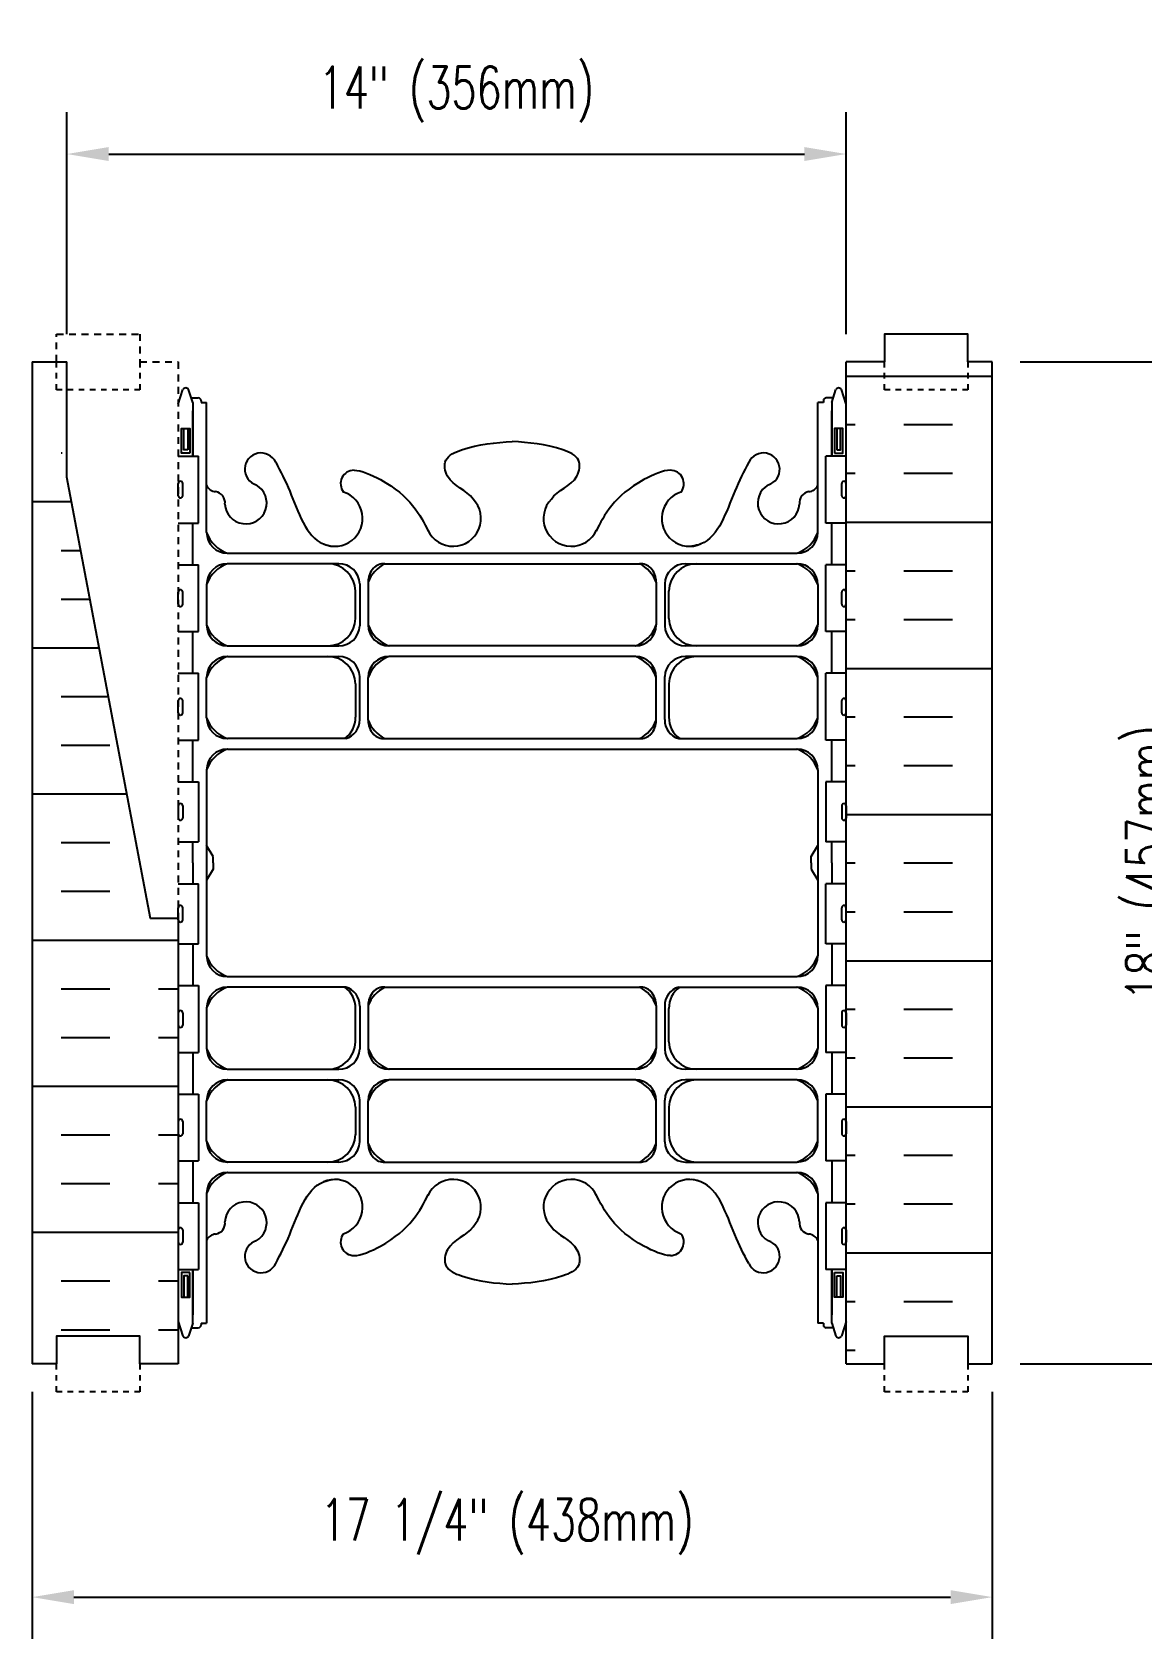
# Model space of a CAD drawing. Header units: inches. Extents: x 413.3 to 468.2, y 197.8 to 251.7.
# Drawn here: x 428.63 to 448.57, y 197.76 to 226.62 of the extents above; entities that cross this region are included whole.
import ezdxf

# ---------------------------------------------------------------- set-up
doc = ezdxf.new("R2010")
doc.units = ezdxf.units.IN
doc.header["$MEASUREMENT"] = 0
doc.linetypes.add('DASHED2', pattern=[0.375, 0.25, -0.125])
doc.linetypes.add('HIDDEN2', pattern=[0.1875, 0.125, -0.0625])
for name, color, linetype in [('HATCH', 12, 'Continuous'), ('Hidden2', 12, 'HIDDEN2'), ('line25', 2, 'Continuous'), ('LINE50', 5, 'Continuous'), ('LINE9', 9, 'Continuous'), ('TEXT', 4, 'Continuous'), ('Web_Edge', 9, 'Continuous')]:
    doc.layers.add(name, color=color, linetype=linetype)
doc.styles.add('DIM', font='romans.shx', dxfattribs={"width": 0.7})
doc.dimstyles.new('ext_8', dxfattribs={"dimscale": 8, "dimtxt": 0.09375, "dimasz": 0.09375, "dimexe": 0.09375, "dimexo": 0.0625, "dimgap": 0.0625, "dimtad": 1, "dimdec": 3, "dimzin": 3, "dimdsep": 46, "dimlunit": 4, "dimtxsty": 'DIM', "dimcen": 0.09, "dimdle": 0.09375, "dimclrt": 4, "dimadec": 0, "dimazin": 0, "dimtfac": 1, "dimtdec": 3, "dimtmove": 2, "dimatfit": 3, "dimfxl": 0, "dimfrac": 2, "dimtolj": 1, "dimtzin": 0, "dimarcsym": 0})

# ---------------------------------------------------------------- blocks, each defined once
blk = doc.blocks.new('*D32')
at = {"layer": 'Defpoints', "color": 0}
for p in [(445.883, 220.696), (445.883, 202.696), (449.895, 202.696)]:
    blk.add_point(p, dxfattribs=at)
at = {"layer": 'TEXT', "color": 0, "lineweight": -2}
for p, q in [((446.383, 220.696), (450.645, 220.696)), ((449.895, 219.946), (449.895, 203.446)), ((446.383, 202.696), (450.645, 202.696))]:
    blk.add_line(p, q, dxfattribs=at)
at = {"layer": 'TEXT', "color": 0}
for points in [[(449.77, 219.946), (450.02, 219.946), (449.895, 220.696)], [(449.77, 203.446), (450.02, 203.446), (449.895, 202.696)]]:
    blk.add_solid(points, dxfattribs=at)
at = {"layer": 'TEXT', "color": 4, "insert": (448.786, 211.696), "char_height": 0.75, "attachment_point": 5, "rotation": 90, "style": 'DIM'}
blk.add_mtext('\\A1;18" (457mm)', dxfattribs=at)
blk = doc.blocks.new('*D33')
at = {"layer": 'Defpoints', "color": 0}
for p in [(443.258, 224.429), (429.258, 220.696), (443.258, 220.696)]:
    blk.add_point(p, dxfattribs=at)
at = {"layer": 'TEXT', "color": 0, "lineweight": -2}
for p, q in [((429.258, 221.196), (429.258, 225.179)), ((443.258, 221.196), (443.258, 225.179)), ((430.008, 224.429), (442.508, 224.429))]:
    blk.add_line(p, q, dxfattribs=at)
at = {"layer": 'TEXT', "color": 0}
for points in [[(430.008, 224.554), (430.008, 224.304), (429.258, 224.429)], [(442.508, 224.554), (442.508, 224.304), (443.258, 224.429)]]:
    blk.add_solid(points, dxfattribs=at)
at = {"layer": 'TEXT', "color": 4, "insert": (436.258, 225.5), "char_height": 0.75, "attachment_point": 5, "style": 'DIM'}
blk.add_mtext('\\A1;14" (356mm)', dxfattribs=at)
blk = doc.blocks.new('*D34')
at = {"layer": 'Defpoints', "color": 0}
for p in [(428.633, 202.696), (445.883, 202.696), (445.883, 198.506)]:
    blk.add_point(p, dxfattribs=at)
at = {"layer": 'TEXT', "color": 0, "lineweight": -2}
for p, q in [((428.633, 202.196), (428.633, 197.756)), ((445.883, 202.196), (445.883, 197.756)), ((429.383, 198.506), (445.133, 198.506))]:
    blk.add_line(p, q, dxfattribs=at)
at = {"layer": 'TEXT', "color": 0}
for points in [[(429.383, 198.631), (429.383, 198.381), (428.633, 198.506)], [(445.133, 198.631), (445.133, 198.381), (445.883, 198.506)]]:
    blk.add_solid(points, dxfattribs=at)
at = {"layer": 'TEXT', "color": 4, "insert": (437.167, 199.771), "char_height": 0.75, "attachment_point": 5, "style": 'DIM'}
blk.add_mtext('\\A1;17 1/4" (438mm)', dxfattribs=at)

msp = doc.modelspace()

# ---------------------------------------------------------------- hatches: boundary and pattern name
at = {"layer": 'HATCH'}
h = msp.add_hatch(dxfattribs=at)
h.set_pattern_fill('INSUL', color=256, scale=7, style=0)
h.set_pattern_definition([(180, (3369.419, -194.3136), (0, 2.625), []), (180, (3369.419, -193.4386), (0, 2.625), [0.875, -0.875]), (180, (3369.419, -192.5636), (0, 2.625), [0.875, -0.875])])
h.paths.add_polyline_path([(445.8825, 202.6959), (445.445, 202.6959), (445.445, 203.1959), (443.945, 203.1959), (443.945, 202.6959), (443.2575, 202.6959), (443.2575, 220.6959), (443.945, 220.6959), (443.945, 221.1959), (445.445, 221.1959), (445.445, 220.6959), (445.8825, 220.6959)])
h = msp.add_hatch(dxfattribs=at)
h.set_pattern_fill('INSUL', color=256, scale=7, style=0)
h.set_pattern_definition([(0, (-2498.5994, -249.0668), (0, 2.625), []), (0, (-2498.5994, -248.1918), (0, 2.625), [0.875, -0.875]), (0, (-2498.5994, -247.3168), (0, 2.625), [0.875, -0.875])])
edge = h.paths.add_edge_path()
edge.add_line((431.2575, 210.6959), (430.7575, 210.6959))
edge.add_line((430.7575, 210.6959), (429.0075, 219.9459))
edge.add_line((429.0075, 219.9459), (429.0075, 220.6959))
edge.add_line((429.0075, 220.6959), (428.6325, 220.6959))
edge.add_line((428.6325, 220.6959), (428.6325, 202.6959))
edge.add_line((428.6325, 202.6959), (429.07, 202.6959))
edge.add_line((429.07, 202.6959), (429.07, 203.1959))
edge.add_line((429.07, 203.1959), (430.57, 203.1959))
edge.add_line((430.57, 203.1959), (430.57, 202.6959))
edge.add_line((430.57, 202.6959), (431.0075, 202.6959))
edge.add_line((431.2575, 210.6959), (431.2575, 202.6959))

# ---------------------------------------------------------------- linework, layer by layer
at = {"layer": 'Hidden2'}
msp.add_lwpolyline([(429.0075, 220.6959), (429.07, 220.6959), (429.07, 221.1959), (430.57, 221.1959), (430.57, 220.6959), (431.2575, 220.6959), (431.2575, 210.6959)], dxfattribs=at)
at = {"layer": 'line25'}
for p, q in [((443.2575, 202.6959), (443.2575, 220.6959)), ((431.2575, 219.0009), (431.6225, 219.0009)), ((431.6225, 217.8009), (431.6225, 219.0009)), ((443.2575, 219.0009), (442.8926, 219.0009)), ((442.8926, 217.8009), (442.8926, 219.0009)), ((431.2575, 218.2909), (431.2575, 218.5109)), ((431.2975, 218.5509), (431.2975, 218.5509)), ((431.3375, 218.2909), (431.3375, 218.5109)), ((443.1775, 218.2909), (443.1775, 218.5109)), ((443.2175, 218.5509), (443.2175, 218.5509)), ((443.2575, 218.2909), (443.2575, 218.5109)), ((431.2575, 218.4559), (431.2575, 218.4559)), ((431.2575, 218.3459), (431.2575, 218.3459)), ((431.2975, 218.2509), (431.2975, 218.2509)), ((443.2175, 218.2509), (443.2175, 218.2509)), ((443.2575, 218.4559), (443.2575, 218.4559)), ((443.2575, 218.3459), (443.2575, 218.3459)), ((431.2575, 217.8009), (431.6225, 217.8009)), ((443.2575, 217.8009), (442.8926, 217.8009)), ((431.2575, 217.0509), (431.6225, 217.0509)), ((431.6225, 215.8509), (431.6225, 217.0509)), ((443.2575, 217.0509), (442.8926, 217.0509)), ((442.8926, 215.8509), (442.8926, 217.0509)), ((431.2575, 216.3409), (431.2575, 216.5609)), ((431.2575, 216.5059), (431.2575, 216.5059)), ((431.2975, 216.6009), (431.2975, 216.6009)), ((431.3375, 216.3409), (431.3375, 216.5609)), ((443.1775, 216.3409), (443.1775, 216.5609)), ((443.2175, 216.6009), (443.2175, 216.6009)), ((443.2575, 216.3409), (443.2575, 216.5609)), ((443.2575, 216.5059), (443.2575, 216.5059)), ((431.2575, 216.3959), (431.2575, 216.3959)), ((431.2975, 216.3009), (431.2975, 216.3009)), ((443.2175, 216.3009), (443.2175, 216.3009)), ((443.2575, 216.3959), (443.2575, 216.3959)), ((431.2575, 215.8509), (431.6225, 215.8509)), ((443.2575, 215.8509), (442.8926, 215.8509)), ((431.2575, 215.1009), (431.6225, 215.1009)), ((431.6225, 213.9009), (431.6225, 215.1009)), ((443.2575, 215.1009), (442.8926, 215.1009)), ((442.8926, 213.9009), (442.8926, 215.1009)), ((431.2575, 214.3909), (431.2575, 214.6109)), ((431.2575, 214.5559), (431.2575, 214.5559)), ((431.2975, 214.6509), (431.2975, 214.6509)), ((431.3375, 214.3909), (431.3375, 214.6109)), ((443.1775, 214.3909), (443.1775, 214.6109)), ((443.2175, 214.6509), (443.2175, 214.6509)), ((443.2575, 214.3909), (443.2575, 214.6109)), ((443.2575, 214.5559), (443.2575, 214.5559)), ((431.2575, 214.4459), (431.2575, 214.4459)), ((431.2975, 214.3509), (431.2975, 214.3509)), ((443.2175, 214.3509), (443.2175, 214.3509)), ((443.2575, 214.4459), (443.2575, 214.4459)), ((431.2575, 213.9009), (431.6225, 213.9009)), ((443.2575, 213.9009), (442.8926, 213.9009)), ((431.2575, 213.1509), (431.6225, 213.1509)), ((431.6225, 213.1509), (431.6225, 212.0709)), ((443.2575, 213.1509), (442.8926, 213.1509)), ((442.8926, 213.1509), (442.8926, 212.0709)), ((431.2575, 212.7209), (431.2575, 212.5009)), ((431.2975, 212.7609), (431.2975, 212.7609)), ((431.3375, 212.7209), (431.3375, 212.5009)), ((443.1775, 212.7209), (443.1775, 212.5009)), ((443.2175, 212.7609), (443.2175, 212.7609)), ((443.2575, 212.7209), (443.2575, 212.5009)), ((431.2575, 212.6659), (431.2575, 212.6659)), ((431.2575, 212.5559), (431.2575, 212.5559)), ((431.2975, 212.4609), (431.2975, 212.4609)), ((443.2175, 212.4609), (443.2175, 212.4609)), ((443.2575, 212.6659), (443.2575, 212.6659)), ((443.2575, 212.5559), (443.2575, 212.5559)), ((431.2575, 212.0709), (431.6225, 212.0709)), ((443.2575, 212.0709), (442.8926, 212.0709)), ((431.2575, 211.3209), (431.6225, 211.3209)), ((431.6225, 210.2409), (431.6225, 211.3209)), ((443.2575, 211.3209), (442.8926, 211.3209)), ((442.8926, 210.2409), (442.8926, 211.3209)), ((431.2575, 210.6709), (431.2575, 210.8909)), ((431.2575, 210.8359), (431.2575, 210.8359)), ((431.2575, 210.7259), (431.2575, 210.7259)), ((431.2975, 210.9309), (431.2975, 210.9309)), ((431.3375, 210.6709), (431.3375, 210.8909)), ((443.1775, 210.6709), (443.1775, 210.8909)), ((443.2175, 210.9309), (443.2175, 210.9309)), ((443.2575, 210.6709), (443.2575, 210.8909)), ((443.2575, 210.8359), (443.2575, 210.8359)), ((443.2575, 210.7259), (443.2575, 210.7259)), ((431.2575, 210.6959), (431.2575, 202.6959)), ((431.2975, 210.6309), (431.2975, 210.6309)), ((443.2175, 210.6309), (443.2175, 210.6309)), ((431.2575, 210.2409), (431.6225, 210.2409)), ((443.2575, 210.2409), (442.8926, 210.2409)), ((431.2575, 209.4909), (431.6225, 209.4909)), ((431.6225, 209.4909), (431.6225, 208.2909)), ((443.2575, 209.4909), (442.8926, 209.4909)), ((442.8926, 209.4909), (442.8926, 208.2909)), ((431.2575, 209.0009), (431.2575, 208.7809)), ((431.2975, 209.0409), (431.2975, 209.0409)), ((431.3375, 209.0009), (431.3375, 208.7809)), ((443.1775, 209.0009), (443.1775, 208.7809)), ((443.2175, 209.0409), (443.2175, 209.0409)), ((443.2575, 209.0009), (443.2575, 208.7809)), ((431.2575, 208.9459), (431.2575, 208.9459)), ((431.2575, 208.8359), (431.2575, 208.8359)), ((431.2975, 208.7409), (431.2975, 208.7409)), ((443.2175, 208.7409), (443.2175, 208.7409)), ((443.2575, 208.9459), (443.2575, 208.9459)), ((443.2575, 208.8359), (443.2575, 208.8359)), ((431.2575, 208.2909), (431.6225, 208.2909)), ((443.2575, 208.2909), (442.8926, 208.2909)), ((431.2575, 207.5409), (431.6225, 207.5409)), ((431.6225, 207.5409), (431.6225, 206.3409)), ((443.2575, 207.5409), (442.8926, 207.5409)), ((442.8926, 207.5409), (442.8926, 206.3409)), ((431.2575, 207.0509), (431.2575, 206.8309)), ((431.2575, 206.9959), (431.2575, 206.9959)), ((431.3375, 207.0509), (431.3375, 206.8309)), ((443.1775, 207.0509), (443.1775, 206.8309)), ((443.2575, 207.0509), (443.2575, 206.8309)), ((443.2575, 206.9959), (443.2575, 206.9959)), ((431.2575, 206.8859), (431.2575, 206.8859)), ((431.2975, 206.7909), (431.2975, 206.7909)), ((443.2175, 206.7909), (443.2175, 206.7909)), ((443.2575, 206.8859), (443.2575, 206.8859)), ((431.2575, 206.3409), (431.6225, 206.3409)), ((443.2575, 206.3409), (442.8926, 206.3409)), ((431.2575, 205.5909), (431.6225, 205.5909)), ((431.6225, 205.5909), (431.6225, 204.3909)), ((443.2575, 205.5909), (442.8926, 205.5909)), ((442.8926, 205.5909), (442.8926, 204.3909)), ((431.2575, 205.1009), (431.2575, 204.8809)), ((431.2575, 205.0459), (431.2575, 205.0459)), ((431.2575, 204.9359), (431.2575, 204.9359)), ((431.2975, 205.1409), (431.2975, 205.1409)), ((431.3375, 205.1009), (431.3375, 204.8809)), ((443.1775, 205.1009), (443.1775, 204.8809)), ((443.2175, 205.1409), (443.2175, 205.1409)), ((443.2575, 205.1009), (443.2575, 204.8809)), ((443.2575, 205.0459), (443.2575, 205.0459)), ((443.2575, 204.9359), (443.2575, 204.9359)), ((431.2975, 204.8409), (431.2975, 204.8409)), ((443.2175, 204.8409), (443.2175, 204.8409)), ((431.2575, 204.3909), (431.6225, 204.3909)), ((443.2575, 204.3909), (442.8926, 204.3909))]:
    msp.add_line(p, q, dxfattribs=at)
for centre, start, end in [((431.2975, 218.5109), 90, 180), ((431.2975, 218.5109), 360, 90), ((443.2175, 218.5109), 90, 180), ((443.2175, 218.5109), 0, 90), ((431.2975, 218.2909), 180, 270), ((431.2975, 218.2909), 270, 0), ((443.2175, 218.2909), 180, 270), ((443.2175, 218.2909), 270, 0), ((431.2975, 216.5609), 90, 180), ((431.2975, 216.5609), 360, 90), ((443.2175, 216.5609), 90, 180), ((443.2175, 216.5609), 0, 90), ((431.2975, 216.3409), 180, 270), ((431.2975, 216.3409), 270, 0), ((443.2175, 216.3409), 180, 270), ((443.2175, 216.3409), 270, 0), ((431.2975, 214.6109), 90, 180), ((431.2975, 214.6109), 360, 90), ((443.2175, 214.6109), 90, 180), ((443.2175, 214.6109), 0, 90), ((431.2975, 214.3909), 180, 270), ((431.2975, 214.3909), 270, 0), ((443.2175, 214.3909), 180, 270), ((443.2175, 214.3909), 270, 0), ((431.2975, 212.7209), 90, 180), ((431.2975, 212.7209), 0, 90), ((443.2175, 212.7209), 90, 180), ((443.2175, 212.7209), 360, 90), ((431.2975, 212.5009), 180, 270), ((431.2975, 212.5009), 270, 0), ((443.2175, 212.5009), 180, 270), ((443.2175, 212.5009), 270, 0), ((431.2975, 210.8909), 90, 180), ((431.2975, 210.8909), 360, 90), ((443.2175, 210.8909), 90, 180), ((443.2175, 210.8909), 0, 90), ((431.2975, 210.6709), 180, 270), ((431.2975, 210.6709), 270, 0), ((443.2175, 210.6709), 180, 270), ((443.2175, 210.6709), 270, 0), ((431.2975, 209.0009), 90, 180), ((431.2975, 209.0009), 0, 90), ((443.2175, 209.0009), 90, 180), ((443.2175, 209.0009), 360, 90), ((431.2975, 208.7809), 180, 270), ((431.2975, 208.7809), 270, 0), ((443.2175, 208.7809), 180, 270), ((443.2175, 208.7809), 270, 0), ((431.2975, 207.0509), 90, 180), ((431.2975, 207.0509), 0, 90), ((443.2175, 207.0509), 90, 180), ((443.2175, 207.0509), 360, 90), ((431.2975, 206.8309), 180, 270), ((431.2975, 206.8309), 270, 0), ((443.2175, 206.8309), 180, 270), ((443.2175, 206.8309), 270, 0), ((431.2975, 205.1009), 90, 180), ((431.2975, 205.1009), 0, 90), ((443.2175, 205.1009), 90, 180), ((443.2175, 205.1009), 360, 90), ((431.2975, 204.8809), 180, 270), ((431.2975, 204.8809), 270, 0), ((443.2175, 204.8809), 180, 270), ((443.2175, 204.8809), 270, 0)]:
    msp.add_arc(centre, 0.04, start, end, dxfattribs=at)
at = {"layer": 'LINE50'}
for p, q in [((428.6325, 220.6959), (428.6325, 220.6959)), ((428.6325, 220.6959), (428.6325, 202.6959)), ((428.6325, 220.6959), (429.2575, 220.6959)), ((445.8825, 202.6959), (445.8825, 220.6959))]:
    msp.add_line(p, q, dxfattribs=at)
for points in [[(445.8825, 220.6959), (445.445, 220.6959), (445.445, 221.1959), (443.945, 221.1959), (443.945, 220.6959), (443.2575, 220.6959)], [(431.2575, 210.6959), (430.7575, 210.6959), (429.2575, 218.6245), (429.2575, 220.6959)], [(431.2575, 202.6959), (430.57, 202.6959), (430.57, 203.1959), (429.07, 203.1959), (429.07, 202.6959), (428.6325, 202.6959)], [(443.2575, 202.6959), (443.945, 202.6959), (443.945, 203.1959), (445.445, 203.1959), (445.445, 202.6959), (445.8825, 202.6959)]]:
    msp.add_lwpolyline(points, dxfattribs=at)
at = {"layer": 'LINE9', "linetype": 'DASHED2', "ltscale": 0.15}
for points in [[(430.57, 220.6959), (430.57, 220.6959), (430.57, 220.1959), (429.07, 220.1959), (429.07, 220.6959), (429.07, 220.6959)], [(445.445, 220.6959), (445.445, 220.6959), (445.445, 220.1959), (443.945, 220.1959), (443.945, 220.6959), (443.945, 220.6959)], [(445.445, 220.6959), (445.445, 220.6959), (445.445, 220.1959), (443.945, 220.1959), (443.945, 220.6959), (443.945, 220.6959)], [(430.57, 202.6959), (430.57, 202.6959), (430.57, 202.1959), (429.07, 202.1959), (429.07, 202.6959), (429.07, 202.6959)], [(445.445, 202.6959), (445.445, 202.6959), (445.445, 202.1959), (443.945, 202.1959), (443.945, 202.6959), (443.945, 202.6959)]]:
    msp.add_lwpolyline(points, dxfattribs=at)
at = {"layer": 'Web_Edge'}
for p, q in [((431.2575, 219.9365), (431.3425, 220.1972)), ((431.5175, 219.9672), (431.4425, 220.1972)), ((431.4914, 220.0472), (431.6175, 220.0472)), ((431.5175, 219.9672), (431.5175, 219.0009)), ((431.6675, 219.9972), (431.6675, 219.9972)), ((431.6675, 219.9972), (431.6675, 219.9672)), ((431.6675, 219.9672), (431.7675, 219.9672)), ((431.7675, 217.6327), (431.7675, 219.9672)), ((442.8475, 219.9672), (442.7475, 219.9672)), ((442.7475, 217.6327), (442.7475, 219.9672)), ((442.8475, 219.9972), (442.8475, 219.9972)), ((442.8475, 219.9972), (442.8475, 219.9672)), ((443.0236, 220.0472), (442.8975, 220.0472)), ((442.9975, 219.9672), (443.0725, 220.1972)), ((442.9975, 219.9672), (442.9975, 219.0009)), ((443.2575, 219.9365), (443.1725, 220.1972)), ((432.1425, 217.2577), (442.3725, 217.2577)), ((434.1428, 217.0702), (432.1425, 217.0702)), ((434.9688, 217.0702), (439.5801, 217.0702)), ((440.3723, 217.0702), (442.3725, 217.0702)), ((431.7675, 216.6952), (431.7675, 215.9691)), ((434.4427, 216.0871), (434.4426, 216.5842)), ((434.5175, 216.7085), (434.5175, 215.9558)), ((434.67, 216.7387), (434.67, 215.9691)), ((439.845, 216.7387), (439.845, 215.9691)), ((439.9975, 216.7085), (439.9975, 215.9558)), ((440.0723, 216.0871), (440.0725, 216.5842)), ((442.7475, 216.6952), (442.7475, 215.9691)), ((432.1425, 215.5941), (434.1428, 215.5941)), ((432.1425, 215.4035), (434.1428, 215.4035)), ((439.47, 215.5941), (435.045, 215.5941)), ((439.47, 215.4035), (435.045, 215.4035)), ((442.3725, 215.5941), (440.3723, 215.5941)), ((442.3725, 215.4035), (440.3723, 215.4035)), ((431.7675, 214.3024), (431.7675, 215.0285)), ((434.5175, 214.272), (434.5175, 215.0418)), ((434.67, 214.2589), (434.67, 215.0285)), ((439.845, 214.2589), (439.845, 215.0285)), ((439.9975, 214.272), (439.9975, 215.0418)), ((442.7475, 214.3024), (442.7475, 215.0285)), ((434.4427, 214.9105), (434.4425, 214.3132)), ((440.0723, 214.9105), (440.0725, 214.3132)), ((434.266, 213.9274), (432.1425, 213.9274)), ((434.9688, 213.9274), (439.5801, 213.9274)), ((440.2491, 213.9274), (442.3725, 213.9274)), ((432.1425, 213.7399), (442.3725, 213.7399)), ((431.7675, 213.3649), (431.7675, 210.0269)), ((442.7475, 213.3649), (442.7475, 210.0269)), ((431.8875, 211.8083), (431.7675, 212.0083)), ((431.8875, 211.8083), (431.7675, 212.0083)), ((442.6275, 211.8083), (442.7475, 212.0083)), ((442.6275, 211.8083), (442.7475, 212.0083)), ((431.8875, 211.5836), (431.7675, 211.3836)), ((431.8875, 211.5836), (431.7675, 211.3836)), ((431.8875, 211.6959), (431.8875, 211.8083)), ((431.8875, 211.6959), (431.8875, 211.8083)), ((431.8875, 211.6959), (431.8875, 211.5836)), ((431.8875, 211.6959), (431.8875, 211.5836)), ((442.6275, 211.6959), (442.6275, 211.8083)), ((442.6275, 211.6959), (442.6275, 211.8083)), ((442.6275, 211.6959), (442.6275, 211.5836)), ((442.6275, 211.6959), (442.6275, 211.5836)), ((442.6275, 211.5836), (442.7475, 211.3836)), ((442.6275, 211.5836), (442.7475, 211.3836)), ((432.1425, 209.6519), (442.3725, 209.6519)), ((434.266, 209.4644), (432.1425, 209.4644)), ((434.9688, 209.4644), (439.5801, 209.4644)), ((440.2491, 209.4644), (442.3725, 209.4644)), ((431.7675, 209.0894), (431.7675, 208.3633)), ((434.4427, 208.4813), (434.4425, 209.0786)), ((434.5175, 209.1198), (434.5175, 208.35)), ((434.67, 209.1329), (434.67, 208.3633)), ((439.845, 209.1329), (439.845, 208.3633)), ((439.9975, 209.1198), (439.9975, 208.35)), ((440.0723, 208.4813), (440.0725, 209.0786)), ((442.7475, 209.0894), (442.7475, 208.3633)), ((432.1425, 207.9883), (434.1428, 207.9883)), ((439.47, 207.9883), (435.045, 207.9883)), ((442.3725, 207.9883), (440.3723, 207.9883)), ((432.1425, 207.7977), (434.1428, 207.7977)), ((439.47, 207.7977), (435.045, 207.7977)), ((442.3725, 207.7977), (440.3723, 207.7977)), ((431.7675, 206.6966), (431.7675, 207.4227)), ((434.4427, 207.3047), (434.4426, 206.8076)), ((434.5175, 206.6833), (434.5175, 207.436)), ((434.67, 206.6531), (434.67, 207.4227)), ((439.845, 206.6531), (439.845, 207.4227)), ((439.9975, 206.6833), (439.9975, 207.436)), ((440.0723, 207.3047), (440.0725, 206.8076)), ((442.7475, 206.6966), (442.7475, 207.4227)), ((434.1428, 206.3216), (432.1425, 206.3216)), ((432.1425, 206.1341), (442.3725, 206.1341)), ((434.9688, 206.3216), (439.5801, 206.3216)), ((440.3723, 206.3216), (442.3725, 206.3216)), ((431.7675, 205.7591), (431.7675, 203.4246)), ((442.7475, 205.7591), (442.7475, 203.4246)), ((431.5175, 203.4246), (431.5175, 204.3909)), ((442.9975, 203.4246), (442.9975, 204.3909)), ((431.2575, 203.4553), (431.3425, 203.1946)), ((431.5175, 203.4246), (431.4425, 203.1946)), ((431.4914, 203.3446), (431.6175, 203.3446)), ((431.6675, 203.4246), (431.7675, 203.4246)), ((431.6675, 203.4246), (431.6675, 203.3946)), ((431.6675, 203.3946), (431.6675, 203.3946)), ((442.8475, 203.4246), (442.7475, 203.4246)), ((442.8475, 203.4246), (442.8475, 203.3946)), ((442.8475, 203.3946), (442.8475, 203.3946)), ((443.0236, 203.3446), (442.8975, 203.3446)), ((442.9975, 203.4246), (443.0725, 203.1946)), ((443.2575, 203.4553), (443.1725, 203.1946))]:
    msp.add_line(p, q, dxfattribs=at)
for points in [[(431.5175, 219.0009), (431.5175, 219.8172)], [(442.9975, 219.0009), (442.9975, 219.8172)], [(431.5175, 217.0509), (431.5175, 217.8009)], [(442.9975, 217.0509), (442.9975, 217.8009)], [(431.5175, 215.1009), (431.5175, 215.8509)], [(442.9975, 215.1009), (442.9975, 215.8509)], [(431.5175, 213.1509), (431.5175, 213.9009)], [(442.9975, 213.1509), (442.9975, 213.9009)], [(431.5175, 211.6959), (431.5175, 212.0709)], [(442.9975, 211.6959), (442.9975, 212.0709)], [(431.5175, 211.6959), (431.5175, 211.3209)], [(442.9975, 211.6959), (442.9975, 211.3209)], [(431.5175, 210.2409), (431.5175, 209.4909)], [(442.9975, 210.2409), (442.9975, 209.4909)], [(431.5175, 208.2909), (431.5175, 207.5409)], [(442.9975, 208.2909), (442.9975, 207.5409)], [(431.5175, 206.3409), (431.5175, 205.5909)], [(442.9975, 206.3409), (442.9975, 205.5909)], [(431.5175, 204.3909), (431.5175, 203.5746)], [(442.9975, 204.3909), (442.9975, 203.5746)]]:
    msp.add_lwpolyline(points, dxfattribs=at)
for points in [[(431.4675, 219.0572), (431.3175, 219.0572), (431.3175, 219.4972), (431.4675, 219.4972)], [(431.4275, 219.1172), (431.3575, 219.1172), (431.3575, 219.4972), (431.4275, 219.4972)], [(443.0475, 219.0572), (443.1975, 219.0572), (443.1975, 219.4972), (443.0475, 219.4972)], [(443.0875, 219.1172), (443.1575, 219.1172), (443.1575, 219.4972), (443.0875, 219.4972)], [(431.4675, 204.3346), (431.3175, 204.3346), (431.3175, 203.8946), (431.4675, 203.8946)], [(431.4275, 204.2746), (431.3575, 204.2746), (431.3575, 203.8946), (431.4275, 203.8946)], [(443.0475, 204.3346), (443.1975, 204.3346), (443.1975, 203.8946), (443.0475, 203.8946)], [(443.0875, 204.2746), (443.1575, 204.2746), (443.1575, 203.8946), (443.0875, 203.8946)]]:
    msp.add_lwpolyline(points, close=True, dxfattribs=at)
for centre, radius, start, end in [((431.3925, 220.1705), 0.0567, 28.07249, 151.92751), ((443.1225, 220.1705), 0.0567, 28.07249, 151.92751), ((431.6175, 219.9972), 0.05, 0, 90), ((442.8975, 219.9972), 0.05, 90, 180), ((432.7452, 218.7657), 0.2933, 25.79839, 253.07312), ((441.7699, 218.7657), 0.2933, 286.92688, 154.20161), ((434.4164, 218.5074), 0.242, 90, 218.23271), ((440.0987, 218.5074), 0.242, 321.76729, 90), ((431.9418, 218.5541), 0.1902, 203.63161, 265.69645), ((431.8984, 218.1664), 0.2002, 352.89286, 81.61996), ((432.4715, 218.1607), 0.375, 182.92371, 59.86753), ((434.07, 217.8827), 0.5, 246.21387, 71.79367), ((436.195, 217.8827), 0.5, 204.81899, 44.18751), ((438.32, 217.8827), 0.5, 135.81249, 335.18101), ((440.445, 217.8827), 0.5, 108.20633, 293.78613), ((442.0435, 218.1607), 0.375, 120.13247, 357.07629), ((442.6167, 218.1664), 0.2002, 98.38004, 187.10714), ((442.5732, 218.5541), 0.1902, 274.30355, 336.36839), ((432.3494, 217.8395), 0.6175, 199.57025, 250.43101), ((432.1425, 217.6327), 0.375, 180.00215, 269.99911), ((442.1657, 217.8395), 0.6175, 289.56899, 340.42975), ((442.3725, 217.6327), 0.375, 270.00089, 359.99785), ((432.3493, 216.4884), 0.6175, 109.56816, 160.43184), ((432.1425, 216.6952), 0.375, 90, 180), ((433.9428, 216.5702), 0.5, 0.80727, 90), ((434.1428, 216.6952), 0.375, 2.03036, 90), ((435.2531, 216.5145), 0.6242, 117.09656, 159.08811), ((434.9519, 216.8208), 0.25, 86.12089, 138.37041), ((439.5632, 216.8208), 0.25, 41.62959, 93.87911), ((439.2619, 216.5145), 0.6242, 20.91189, 62.90344), ((440.3723, 216.6952), 0.375, 90, 177.96964), ((440.5723, 216.5702), 0.5, 90, 179.19273), ((442.1657, 216.4884), 0.6175, 19.56816, 70.43184), ((442.3725, 216.6952), 0.375, 360, 90), ((435.0462, 216.7384), 0.3762, 138.37041, 179.94861), ((439.4689, 216.7384), 0.3762, 0.05139, 41.62959), ((432.3493, 216.1759), 0.6175, 199.56816, 250.43184), ((432.1425, 215.9691), 0.375, 180, 270), ((433.9428, 216.0941), 0.5, 270, 359.19273), ((434.1428, 215.9691), 0.375, 270, 357.96964), ((435.2518, 216.1759), 0.6175, 199.56816, 250.43184), ((435.045, 215.9691), 0.375, 180, 270), ((439.2632, 216.1759), 0.6175, 289.56816, 340.43184), ((439.47, 215.9691), 0.375, 270, 360), ((440.3723, 215.9691), 0.375, 182.03036, 270), ((440.5723, 216.0941), 0.5, 180.80727, 270), ((442.1657, 216.1759), 0.6175, 289.56816, 340.43184), ((442.3725, 215.9691), 0.375, 270, 0), ((432.3493, 214.8217), 0.6175, 109.56816, 160.43184), ((432.1425, 215.0285), 0.375, 90, 180), ((433.9428, 214.9035), 0.5, 0.80727, 90), ((434.1428, 215.0285), 0.375, 2.03036, 90), ((435.2518, 214.8217), 0.6175, 109.56816, 160.43184), ((435.045, 215.0285), 0.375, 90, 180), ((439.2632, 214.8217), 0.6175, 19.56816, 70.43184), ((439.47, 215.0285), 0.375, 0, 90), ((440.3723, 215.0285), 0.375, 90, 177.96964), ((440.5723, 214.9035), 0.5, 90, 179.19273), ((442.1657, 214.8217), 0.6175, 19.56816, 70.43184), ((442.3725, 215.0285), 0.375, 360, 90), ((432.3493, 214.5092), 0.6175, 199.56816, 250.43184), ((432.1425, 214.3024), 0.375, 180, 270), ((433.9784, 214.3051), 0.4642, 305.55941, 1.00719), ((434.1719, 214.2602), 0.3458, 285.78837, 1.947), ((435.2531, 214.4831), 0.6242, 200.91189, 242.90344), ((435.0462, 214.2592), 0.3762, 180.05139, 221.62959), ((439.2619, 214.4831), 0.6242, 297.09656, 339.08811), ((439.4689, 214.2592), 0.3762, 318.37041, 359.94861), ((440.3432, 214.2602), 0.3458, 178.053, 254.21163), ((440.5367, 214.3051), 0.4642, 178.99281, 234.44059), ((442.1657, 214.5092), 0.6175, 289.56816, 340.43184), ((442.3725, 214.3024), 0.375, 270, 0), ((434.9519, 214.1769), 0.25, 221.62959, 273.87911), ((439.5632, 214.1769), 0.25, 266.12089, 318.37041), ((432.3494, 213.1581), 0.6175, 109.56899, 160.42975), ((432.1425, 213.3649), 0.375, 90.00089, 179.99785), ((442.1657, 213.1581), 0.6175, 19.57025, 70.43101), ((442.3725, 213.3649), 0.375, 0.00215, 89.99911), ((432.3494, 210.2337), 0.6175, 199.57025, 250.43101), ((432.1425, 210.0269), 0.375, 180.00215, 269.99911), ((442.1657, 210.2337), 0.6175, 289.56899, 340.42975), ((442.3725, 210.0269), 0.375, 270.00089, 359.99785), ((432.3493, 208.8826), 0.6175, 109.56816, 160.43184), ((432.1425, 209.0894), 0.375, 90, 180), ((433.9784, 209.0868), 0.4642, 358.99281, 54.44059), ((434.1719, 209.1316), 0.3458, 358.053, 74.21163), ((435.2531, 208.9087), 0.6242, 117.09656, 159.08811), ((435.0462, 209.1326), 0.3762, 138.37041, 179.94861), ((434.9519, 209.215), 0.25, 86.12089, 138.37041), ((439.5632, 209.215), 0.25, 41.62959, 93.87911), ((439.2619, 208.9087), 0.6242, 20.91189, 62.90344), ((439.4689, 209.1326), 0.3762, 0.05139, 41.62959), ((440.3432, 209.1316), 0.3458, 105.78837, 181.947), ((440.5367, 209.0868), 0.4642, 125.55941, 181.00719), ((442.1657, 208.8826), 0.6175, 19.56816, 70.43184), ((442.3725, 209.0894), 0.375, 360, 90), ((433.9428, 208.4883), 0.5, 270, 359.19273), ((440.5723, 208.4883), 0.5, 180.80727, 270), ((432.3493, 208.5701), 0.6175, 199.56816, 250.43184), ((432.1425, 208.3633), 0.375, 180, 270), ((434.1428, 208.3633), 0.375, 270, 357.96964), ((435.2518, 208.5701), 0.6175, 199.56816, 250.43184), ((435.045, 208.3633), 0.375, 180, 270), ((439.2632, 208.5701), 0.6175, 289.56816, 340.43184), ((439.47, 208.3633), 0.375, 270, 360), ((440.3723, 208.3633), 0.375, 182.03036, 270), ((442.1657, 208.5701), 0.6175, 289.56816, 340.43184), ((442.3725, 208.3633), 0.375, 270, 0), ((432.3493, 207.2159), 0.6175, 109.56816, 160.43184), ((432.1425, 207.4227), 0.375, 90, 180), ((433.9428, 207.2977), 0.5, 0.80727, 90), ((434.1428, 207.4227), 0.375, 2.03036, 90), ((435.2518, 207.2159), 0.6175, 109.56816, 160.43184), ((435.045, 207.4227), 0.375, 90, 180), ((439.2632, 207.2159), 0.6175, 19.56816, 70.43184), ((439.47, 207.4227), 0.375, 0, 90), ((440.3723, 207.4227), 0.375, 90, 177.96964), ((440.5723, 207.2977), 0.5, 90, 179.19273), ((442.1657, 207.2159), 0.6175, 19.56816, 70.43184), ((442.3725, 207.4227), 0.375, 360, 90), ((432.3493, 206.9034), 0.6175, 199.56816, 250.43184), ((432.1425, 206.6966), 0.375, 180, 270), ((433.9428, 206.8216), 0.5, 270, 359.19273), ((434.1428, 206.6966), 0.375, 270, 357.96964), ((440.3723, 206.6966), 0.375, 182.03036, 270), ((440.5723, 206.8216), 0.5, 180.80727, 270), ((442.1657, 206.9034), 0.6175, 289.56816, 340.43184), ((442.3725, 206.6966), 0.375, 270, 0), ((435.2531, 206.8773), 0.6242, 200.91189, 242.90344), ((435.0462, 206.6534), 0.3762, 180.05139, 221.62959), ((434.9519, 206.5711), 0.25, 221.62959, 273.87911), ((439.2619, 206.8773), 0.6242, 297.09656, 339.08811), ((439.5632, 206.5711), 0.25, 266.12089, 318.37041), ((439.4689, 206.6534), 0.3762, 318.37041, 359.94861), ((432.3494, 205.5523), 0.6175, 109.56899, 160.42975), ((432.1425, 205.7591), 0.375, 90.00089, 179.99785), ((442.1657, 205.5523), 0.6175, 19.57025, 70.43101), ((442.3725, 205.7591), 0.375, 0.00215, 89.99911), ((434.07, 205.5091), 0.5, 288.20633, 113.78613), ((436.195, 205.5091), 0.5, 315.81249, 155.18101), ((438.32, 205.5091), 0.5, 24.81899, 224.18751), ((440.445, 205.5091), 0.5, 66.21387, 251.79367), ((432.4715, 205.2311), 0.375, 300.13247, 177.07629), ((442.0435, 205.2311), 0.375, 2.92371, 239.86753), ((431.8984, 205.2255), 0.2002, 278.38004, 7.10714), ((442.6167, 205.2255), 0.2002, 172.89286, 261.61996), ((431.9418, 204.8377), 0.1902, 94.30355, 156.36839), ((434.4164, 204.8844), 0.242, 141.76729, 270), ((440.0987, 204.8844), 0.242, 270, 38.23271), ((442.5732, 204.8377), 0.1902, 23.63161, 85.69645), ((432.7452, 204.6262), 0.2933, 106.92688, 334.20161), ((441.7699, 204.6262), 0.2933, 205.79839, 73.07312), ((431.3925, 203.2213), 0.0567, 208.07249, 331.92751), ((431.6175, 203.3946), 0.05, 270, 0), ((442.8975, 203.3946), 0.05, 180, 270), ((443.1225, 203.2213), 0.0567, 208.07249, 331.92751)]:
    msp.add_arc(centre, radius, start, end, dxfattribs=at)
for points, knots in [([(436.5536, 218.2312), (436.4459, 218.3942), (436.0859, 218.4848), (436.0093, 218.9804), (436.5574, 219.2162), (436.9612, 219.2447), (437.2575, 219.2656)], [0.2294066, 0.2294066, 0.2294066, 0.2294066, 0.8444317, 1.1288491, 1.4643308, 2.3890043, 2.3890043, 2.3890043, 2.3890043]), ([(437.9615, 218.2312), (438.0691, 218.3942), (438.4291, 218.4848), (438.5058, 218.9804), (437.9576, 219.2162), (437.5538, 219.2447), (437.2575, 219.2656)], [0.2294066, 0.2294066, 0.2294066, 0.2294066, 0.8444317, 1.1288491, 1.4643308, 2.3890043, 2.3890043, 2.3890043, 2.3890043]), ([(433.0093, 218.8933), (433.0953, 218.7267), (433.3483, 218.2366), (433.5622, 217.4872), (433.9722, 217.3928), (434.029, 217.3844)], [0, 0, 0, 0, 0.5792109, 1.7038956, 1.8753209, 1.8753209, 1.8753209, 1.8753209]), ([(441.5058, 218.8933), (441.4198, 218.7267), (441.1668, 218.2366), (440.9528, 217.4872), (440.5428, 217.3928), (440.4861, 217.3844)], [0, 0, 0, 0, 0.5792109, 1.7038956, 1.8753209, 1.8753209, 1.8753209, 1.8753209]), ([(434.4164, 218.7495), (434.5373, 218.7514), (435.3708, 218.394), (435.61, 217.9373), (435.7506, 217.6539)], [0.0381251, 0.0381251, 0.0381251, 0.0381251, 0.3206625, 1.2581186, 1.2581186, 1.2581186, 1.2581186]), ([(440.0987, 218.7495), (439.9777, 218.7514), (439.1442, 218.394), (438.905, 217.9373), (438.7645, 217.6539)], [0.0381251, 0.0381251, 0.0381251, 0.0381251, 0.3206625, 1.2581186, 1.2581186, 1.2581186, 1.2581186]), ([(433.0093, 204.4985), (433.0953, 204.6651), (433.3483, 205.1553), (433.5622, 205.9046), (433.9722, 205.999), (434.029, 206.0074)], [0, 0, 0, 0, 0.5792109, 1.7038956, 1.8753209, 1.8753209, 1.8753209, 1.8753209]), ([(441.5058, 204.4985), (441.4198, 204.6651), (441.1668, 205.1553), (440.9528, 205.9046), (440.5428, 205.999), (440.4861, 206.0074)], [0, 0, 0, 0, 0.5792109, 1.7038956, 1.8753209, 1.8753209, 1.8753209, 1.8753209]), ([(434.4164, 204.6424), (434.5373, 204.6404), (435.3708, 204.9979), (435.61, 205.4545), (435.7506, 205.7379)], [0.0381251, 0.0381251, 0.0381251, 0.0381251, 0.3206625, 1.2581186, 1.2581186, 1.2581186, 1.2581186]), ([(440.0987, 204.6424), (439.9777, 204.6404), (439.1442, 204.9979), (438.905, 205.4545), (438.7645, 205.7379)], [0.0381251, 0.0381251, 0.0381251, 0.0381251, 0.3206625, 1.2581186, 1.2581186, 1.2581186, 1.2581186]), ([(436.5536, 205.1606), (436.4459, 204.9977), (436.0859, 204.907), (436.0093, 204.4114), (436.5574, 204.1756), (436.9612, 204.1471), (437.2575, 204.1262)], [0.2294066, 0.2294066, 0.2294066, 0.2294066, 0.8444317, 1.1288491, 1.4643308, 2.3890043, 2.3890043, 2.3890043, 2.3890043]), ([(437.9615, 205.1606), (438.0691, 204.9977), (438.4291, 204.907), (438.5058, 204.4114), (437.9576, 204.1756), (437.5538, 204.1471), (437.2575, 204.1262)], [0.2294066, 0.2294066, 0.2294066, 0.2294066, 0.8444317, 1.1288491, 1.4643308, 2.3890043, 2.3890043, 2.3890043, 2.3890043])]:
    msp.add_open_spline(points, degree=3, knots=knots, dxfattribs=at)

# ---------------------------------------------------------------- dimensions: what is measured, and where the dimension line sits
at = {"layer": 'TEXT'}
dim = msp.add_linear_dim(base=(443.2575, 224.429), p1=(429.2575, 220.6959), p2=(443.2575, 220.6959), text='14" (356mm)', dimstyle='ext_8', dxfattribs=at)
dim.commit()
dim.dimension.update_dxf_attribs({"geometry": '*D33', "text_midpoint": (436.2575, 225.5004)})
dim = msp.add_linear_dim(base=(449.8949, 202.6959), p1=(445.8825, 220.6959), p2=(445.8825, 202.6959), angle=90, text='18" (457mm)', dimstyle='ext_8', dxfattribs=at)
dim.commit()
dim.dimension.update_dxf_attribs({"geometry": '*D32', "text_midpoint": (448.7859, 211.6959), "dimtype": 160})
dim = msp.add_linear_dim(base=(445.8825, 198.506), p1=(428.6325, 202.6959), p2=(445.8825, 202.6959), text='17 1/4" (438mm)', dimstyle='ext_8', dxfattribs=at)
dim.commit()
dim.dimension.update_dxf_attribs({"geometry": '*D34', "text_midpoint": (437.1666, 199.7709), "dimtype": 160})

doc.saveas('drawing.dxf')
